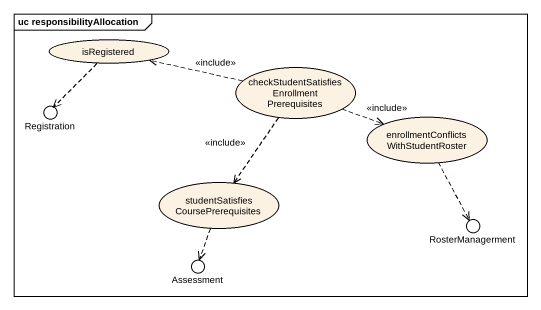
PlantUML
@startuml
mainframe uc responsibilityAllocation
usecase isRegistered
usecase "checkStudentSatisfiesEnrollmentPrerequisites" as checkStudentSatisfiesEnrollm
() Registration
usecase "enrollmentConflictsWithStudentRoster" as enrollmentConflictsWithStude
usecase "studentSatisfiesCoursePrerequisites" as studentSatisfiesCoursePrereq
() RosterManagerment
() Assessment
isRegistered ..> Registration
checkStudentSatisfiesEnrollm .left.> isRegistered : <<include>>
checkStudentSatisfiesEnrollm .right.> enrollmentConflictsWithStude : <<include>>
checkStudentSatisfiesEnrollm ..> studentSatisfiesCoursePrereq : <<include>>
enrollmentConflictsWithStude ..> RosterManagerment
studentSatisfiesCoursePrereq ..> Assessment
@enduml
